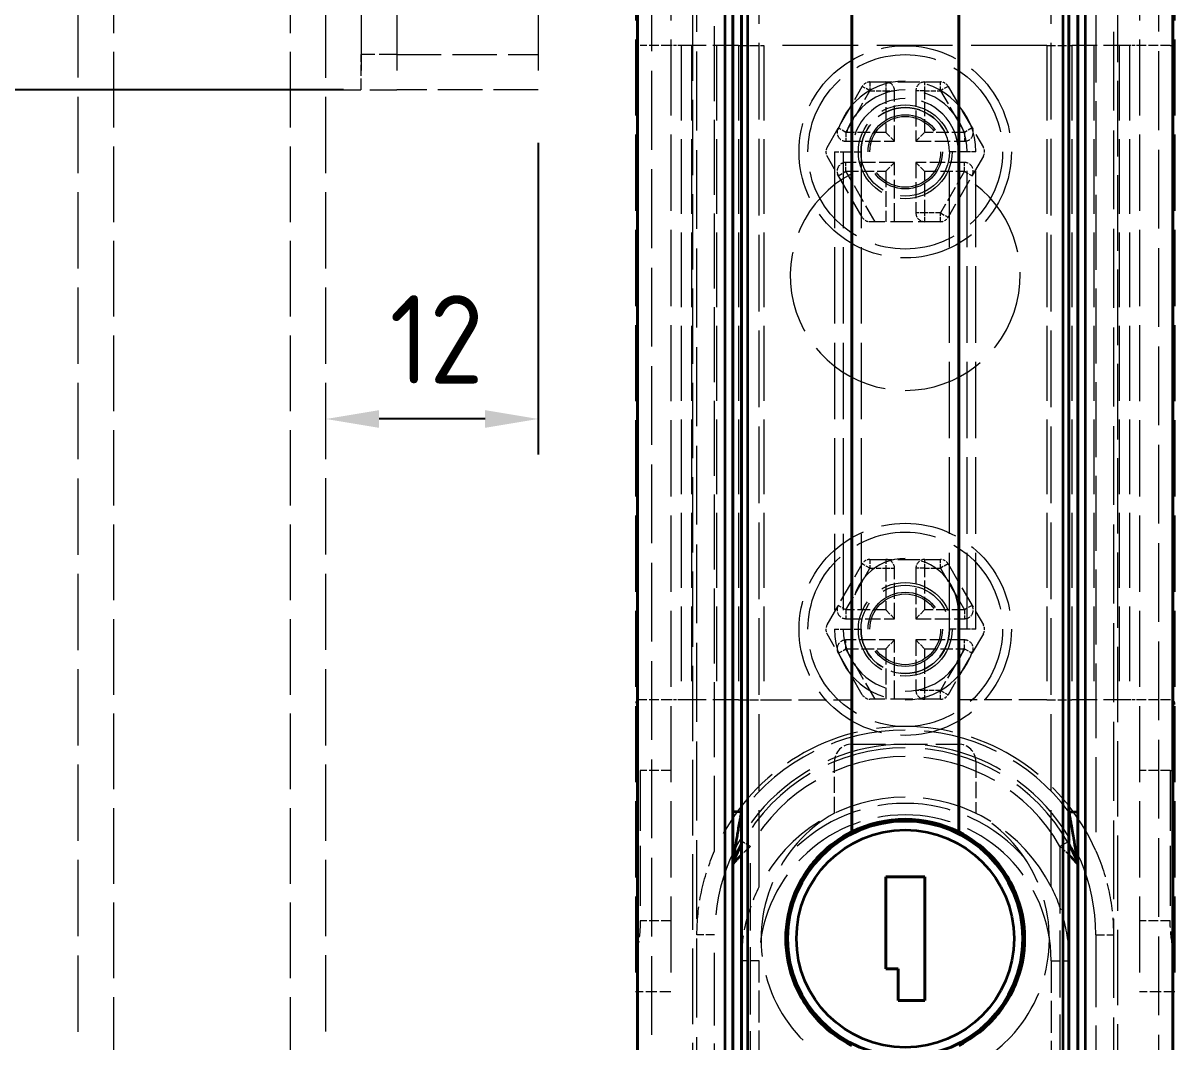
# Model space of a CAD drawing. Header units: millimetres. Extents: x 0 to 2523, y 0 to 1782.
# Drawn here: x 161.7 to 259.4, y 1441.3 to 1527.8 of the extents above; entities that cross this region are included whole.
import ezdxf

# ---------------------------------------------------------------- set-up
doc = ezdxf.new("R2010")
doc.units = ezdxf.units.MM
doc.header["$LTSCALE"] = 3
doc.linetypes.add('DASHED', pattern=[0.2067, 0.1654, -0.0413])
for name, color, linetype, lineweight in [('가려진 것(ISO)', 2, 'DASHED', 18), ('가려진 좁은 것(ISO)', 2, 'DASHED', 18), ('가시적인 것(ISO)', 3, 'Continuous', 40), ('가시적인 좁은 것(ISO)', 3, 'Continuous', 35), ('치수(ISO)', 2, 'Continuous', 25)]:
    doc.layers.add(name, color=color, linetype=linetype, lineweight=lineweight)
doc.styles.add('치수 텍스트_PSTEK_POSCO', font='isocp.shx')
doc.dimstyles.new('치수_PSTEK_POSCO', dxfattribs={"dimscale": 3, "dimtxt": 2.5, "dimasz": 1.5, "dimexe": 1, "dimexo": 1.5, "dimgap": 1, "dimtad": 1, "dimrnd": 1e-08, "dimdsep": 46, "dimtxsty": '치수 텍스트_PSTEK_POSCO', "dimcen": 0.09, "dimdle": 10, "dimclrd": 7, "dimclre": 7, "dimclrt": 2, "dimadec": 1, "dimazin": 2, "dimtfac": 1, "dimtmove": 0, "dimatfit": 3, "dimfxl": 0, "dimtolj": 1, "dimlwd": -1, "dimlwe": -1, "dimarcsym": 0})

# ---------------------------------------------------------------- blocks, each defined once
blk = doc.blocks.new('*D86')
at = {"layer": 'Defpoints', "color": 0, "transparency": 16777216}
for p in [(112.071, 1612.105), (190.386, 1612.105), (193.386, 1522.105)]:
    blk.add_point(p, dxfattribs=at)
at = {"layer": '치수(ISO)', "color": 7, "transparency": 16777216}
for p, q in [((185.886, 1612.105), (109.071, 1612.105)), ((112.071, 1526.605), (112.071, 1607.605)), ((188.886, 1522.105), (109.071, 1522.105))]:
    blk.add_line(p, q, dxfattribs=at)
for points in [[(111.321, 1607.605), (112.821, 1607.605), (112.071, 1612.105)], [(111.321, 1526.605), (112.821, 1526.605), (112.071, 1522.105)]]:
    blk.add_solid(points, dxfattribs=at)
at = {"layer": '치수(ISO)', "color": 2, "transparency": 16777216, "insert": (105.321, 1562.753), "char_height": 7.5, "attachment_point": 4, "rotation": 90, "style": '치수 텍스트_PSTEK_POSCO'}
blk.add_mtext('\\A1;60', dxfattribs=at)
blk = doc.blocks.new('*D87')
at = {"layer": 'Defpoints', "color": 0, "transparency": 16777216}
for p in [(205.386, 1522.105), (187.386, 1494.18), (187.386, 1494.18)]:
    blk.add_point(p, dxfattribs=at)
at = {"layer": '치수(ISO)', "color": 7, "transparency": 16777216}
for p, q in [((205.386, 1517.605), (205.386, 1491.18)), ((200.886, 1494.18), (191.886, 1494.18))]:
    blk.add_line(p, q, dxfattribs=at)
for points in [[(191.886, 1494.93), (191.886, 1493.43), (187.386, 1494.18)], [(200.886, 1494.93), (200.886, 1493.43), (205.386, 1494.18)]]:
    blk.add_solid(points, dxfattribs=at)
at = {"layer": '치수(ISO)', "color": 2, "transparency": 16777216, "insert": (192.785, 1500.931), "char_height": 7.5, "attachment_point": 4, "style": '치수 텍스트_PSTEK_POSCO'}
blk.add_mtext('\\A1;12', dxfattribs=at)
blk = doc.blocks.new('*D88')
at = {"layer": 'Defpoints', "color": 0, "transparency": 16777216}
for p in [(84.273, 1612.105), (187.386, 1612.105), (187.386, 1385.605)]:
    blk.add_point(p, dxfattribs=at)
at = {"layer": '치수(ISO)', "color": 7, "transparency": 16777216}
for p, q in [((182.886, 1612.105), (81.273, 1612.105)), ((84.273, 1390.105), (84.273, 1607.605)), ((182.886, 1385.605), (81.273, 1385.605))]:
    blk.add_line(p, q, dxfattribs=at)
for points in [[(83.523, 1607.605), (85.023, 1607.605), (84.273, 1612.105)], [(83.523, 1390.105), (85.023, 1390.105), (84.273, 1385.605)]]:
    blk.add_solid(points, dxfattribs=at)
at = {"layer": '치수(ISO)', "color": 2, "transparency": 16777216, "insert": (77.523, 1493.605), "char_height": 7.5, "attachment_point": 4, "rotation": 90, "style": '치수 텍스트_PSTEK_POSCO'}
blk.add_mtext('\\A1;151', dxfattribs=at)

msp = doc.modelspace()

# ---------------------------------------------------------------- linework, layer by layer
at = {"layer": '가려진 것(ISO)', "ltscale": 13.049678}
msp.add_line((166.3855, 1345.1052), (166.3855, 1652.6052), dxfattribs=at)
at = {"layer": '가려진 것(ISO)', "ltscale": 12.928949}
for p, q in [((169.3855, 1382.6052), (169.3855, 1615.1052)), ((184.3855, 1382.6052), (184.3855, 1615.1052))]:
    msp.add_line(p, q, dxfattribs=at)
at = {"layer": '가려진 것(ISO)', "ltscale": 13.045131}
msp.add_line((187.3855, 1385.6052), (187.3855, 1612.1052), dxfattribs=at)
at = {"layer": '가려진 것(ISO)', "ltscale": 13.194353}
for p, q in [((190.3855, 1612.1052), (190.3855, 1522.1052)), ((205.3855, 1612.1052), (205.3855, 1522.1052))]:
    msp.add_line(p, q, dxfattribs=at)
at = {"layer": '가려진 것(ISO)', "ltscale": 12.901145}
for p, q in [((218.5105, 1426.8552), (218.5105, 1570.8552)), ((254.5105, 1570.8552), (254.5105, 1426.8552)), ((248.5105, 1525.8552), (224.5105, 1525.8552))]:
    msp.add_line(p, q, dxfattribs=at)
at = {"layer": '가려진 것(ISO)', "ltscale": 13.453591}
for p, q in [((215.0305, 1433.5972), (215.0305, 1567.0783)), ((257.9905, 1567.0783), (257.9905, 1433.5972))]:
    msp.add_line(p, q, dxfattribs=at)
at = {"layer": '가려진 것(ISO)', "ltscale": 13.48312}
for p, q in [((218.8506, 1435.0528), (218.8506, 1552.1052)), ((254.1705, 1552.1052), (254.1705, 1435.0528))]:
    msp.add_line(p, q, dxfattribs=at)
at = {"layer": '가려진 것(ISO)', "ltscale": 13.025194}
for p, q in [((213.6355, 1550.6052), (213.6355, 1445.6052)), ((216.6355, 1550.6052), (216.6355, 1445.6052)), ((256.3855, 1550.6052), (256.3855, 1445.6052)), ((259.3855, 1550.6052), (259.3855, 1445.6052))]:
    msp.add_line(p, q, dxfattribs=at)
at = {"layer": '가려진 것(ISO)', "ltscale": 2.991791}
msp.add_line((193.3855, 1525.1052), (190.3855, 1525.1052), dxfattribs=at)
at = {"layer": '가려진 것(ISO)', "ltscale": 1.904597}
for p, q in [((190.3855, 1522.1052), (190.3855, 1525.1052)), ((216.6355, 1445.6052), (213.6355, 1445.6052)), ((259.3855, 1445.6052), (256.3855, 1445.6052))]:
    msp.add_line(p, q, dxfattribs=at)
at = {"layer": '가려진 것(ISO)', "ltscale": 7.618686}
for p, q in [((193.3855, 1525.1052), (205.3855, 1525.1052)), ((205.3855, 1522.1052), (193.3855, 1522.1052))]:
    msp.add_line(p, q, dxfattribs=at)
at = {"layer": '가려진 것(ISO)', "ltscale": 1.649416}
for p, q in [((216.6355, 1525.8552), (214.0374, 1525.8552)), ((258.9836, 1525.8552), (256.3855, 1525.8552)), ((216.6355, 1470.3552), (214.0374, 1470.3552)), ((258.9836, 1470.3552), (256.3855, 1470.3552)), ((216.6355, 1464.3552), (214.0374, 1464.3552)), ((258.9836, 1464.3552), (256.3855, 1464.3552))]:
    msp.add_line(p, q, dxfattribs=at)
at = {"layer": '가려진 것(ISO)', "ltscale": 0.547531}
for p, q in [((217.4981, 1525.8552), (216.6355, 1525.8552)), ((256.3855, 1525.8552), (255.523, 1525.8552)), ((217.4981, 1470.3552), (216.6355, 1470.3552)), ((256.3855, 1470.3552), (255.523, 1470.3552))]:
    msp.add_line(p, q, dxfattribs=at)
at = {"layer": '가려진 것(ISO)', "ltscale": 12.785956}
for p, q in [((217.4981, 1525.8552), (217.4981, 1470.3552)), ((255.523, 1525.8552), (255.523, 1470.3552))]:
    msp.add_line(p, q, dxfattribs=at)
at = {"layer": '가려진 것(ISO)', "ltscale": 4.410877}
for p, q in [((222.3731, 1525.8552), (217.4981, 1525.8552)), ((255.523, 1525.8552), (250.648, 1525.8552)), ((222.3731, 1470.3552), (217.4981, 1470.3552)), ((255.523, 1470.3552), (250.648, 1470.3552))]:
    msp.add_line(p, q, dxfattribs=at)
at = {"layer": '가려진 것(ISO)', "ltscale": 1.510385}
for p, q in [((222.3731, 1525.8552), (224.5105, 1525.8552)), ((248.5105, 1525.8552), (250.648, 1525.8552)), ((222.3731, 1470.3552), (224.5105, 1470.3552)), ((248.5105, 1470.3552), (250.648, 1470.3552))]:
    msp.add_line(p, q, dxfattribs=at)
at = {"layer": '가려진 것(ISO)', "ltscale": 5.983681}
msp.add_line((187.3855, 1522.1052), (193.3855, 1522.1052), dxfattribs=at)
at = {"layer": '가려진 것(ISO)', "ltscale": 3.793786}
for p, q in [((229.8854, 1517.2152), (232.8732, 1522.3902)), ((233.5227, 1522.7652), (239.4983, 1522.7652)), ((240.1478, 1522.3902), (243.1356, 1517.2152)), ((232.8732, 1511.2902), (229.8854, 1516.4652)), ((243.1356, 1516.4652), (240.1478, 1511.2902)), ((239.4983, 1510.9152), (233.5227, 1510.9152)), ((233.5227, 1482.2652), (239.4983, 1482.2652)), ((229.8854, 1476.7152), (232.8732, 1481.8902)), ((240.1478, 1481.8902), (243.1356, 1476.7152)), ((232.8732, 1470.7902), (229.8854, 1475.9652)), ((243.1356, 1475.9652), (240.1478, 1470.7902)), ((239.4983, 1470.4152), (233.5227, 1470.4152))]:
    msp.add_line(p, q, dxfattribs=at)
at = {"layer": '가려진 것(ISO)', "ltscale": 2.714093}
for p, q in [((235.6105, 1517.7402), (235.6105, 1522.0152)), ((237.4105, 1522.0152), (237.4105, 1517.7402)), ((237.4105, 1515.9402), (237.4105, 1511.6652)), ((235.6105, 1477.2402), (235.6105, 1481.5152)), ((237.4105, 1481.5152), (237.4105, 1477.2402)), ((237.4105, 1475.4402), (237.4105, 1471.1652))]:
    msp.add_line(p, q, dxfattribs=at)
at = {"layer": '가려진 것(ISO)', "ltscale": 0.90944}
for p, q in [((235.6105, 1517.7402), (234.8605, 1518.4902)), ((237.4105, 1517.7402), (238.1605, 1518.4902)), ((235.6105, 1515.9402), (234.8605, 1515.1902)), ((237.4105, 1515.9402), (238.1605, 1515.1902)), ((235.6105, 1477.2402), (234.8605, 1477.9902)), ((237.4105, 1477.2402), (238.1605, 1477.9902)), ((235.6105, 1475.4402), (234.8605, 1474.6902)), ((237.4105, 1475.4402), (238.1605, 1474.6902))]:
    msp.add_line(p, q, dxfattribs=at)
at = {"layer": '가려진 것(ISO)', "ltscale": 2.617555}
for p, q in [((231.4876, 1517.7402), (235.6105, 1517.7402)), ((237.4105, 1517.7402), (241.5335, 1517.7402)), ((235.6105, 1515.9402), (231.4876, 1515.9402)), ((241.5335, 1515.9402), (237.4105, 1515.9402)), ((231.4876, 1477.2402), (235.6105, 1477.2402)), ((237.4105, 1477.2402), (241.5335, 1477.2402)), ((235.6105, 1475.4402), (231.4876, 1475.4402)), ((241.5335, 1475.4402), (237.4105, 1475.4402))]:
    msp.add_line(p, q, dxfattribs=at)
at = {"layer": '가려진 것(ISO)', "ltscale": 13.062409}
for p, q in [((231.2605, 1516.8473), (231.2605, 1476.3473)), ((241.7605, 1476.3473), (241.7605, 1516.8473))]:
    msp.add_line(p, q, dxfattribs=at)
at = {"layer": '가려진 것(ISO)', "ltscale": 1.17483}
for p, q in [((232.0105, 1515.0046), (232.0105, 1516.8552)), ((241.0105, 1516.8552), (241.0105, 1515.0046))]:
    msp.add_line(p, q, dxfattribs=at)
at = {"layer": '가려진 것(ISO)', "ltscale": 3.190267}
for p, q in [((235.6105, 1510.9152), (235.6105, 1515.9402)), ((235.6105, 1470.4152), (235.6105, 1475.4402))]:
    msp.add_line(p, q, dxfattribs=at)
at = {"layer": '가려진 것(ISO)', "ltscale": 4.761642}
for p, q in [((232.0105, 1470.3552), (232.0105, 1477.8552)), ((241.0105, 1477.8552), (241.0105, 1470.3552)), ((224.5105, 1470.3552), (232.0105, 1470.3552)), ((248.5105, 1470.3552), (241.0105, 1470.3552))]:
    msp.add_line(p, q, dxfattribs=at)
at = {"layer": '가려진 것(ISO)', "ltscale": 5.71399}
msp.add_line((232.0105, 1466.6052), (241.0105, 1466.6052), dxfattribs=at)
at = {"layer": '가려진 것(ISO)', "ltscale": 10.2806}
for p, q in [((214.0374, 1464.3552), (214.0374, 1451.6052)), ((258.9836, 1464.3552), (258.9836, 1451.6052))]:
    msp.add_line(p, q, dxfattribs=at)
at = {"layer": '가려진 것(ISO)', "ltscale": 2.760872}
for p, q in [((230.5105, 1460.7565), (230.5105, 1465.1052)), ((242.5105, 1465.1052), (242.5105, 1460.7565))]:
    msp.add_line(p, q, dxfattribs=at)
at = {"layer": '가려진 것(ISO)', "ltscale": 13.027546}
for centre in [(236.5105, 1516.8402), (236.5105, 1476.3402)]:
    msp.add_circle(centre, 9, dxfattribs=at)
at = {"layer": '가려진 것(ISO)', "ltscale": 13.42561}
for centre in [(236.5105, 1516.8402), (236.5105, 1476.3402)]:
    msp.add_circle(centre, 3.975, dxfattribs=at)
at = {"layer": '가려진 것(ISO)', "ltscale": 12.665669}
for centre in [(236.5105, 1516.8402), (236.5105, 1476.3402)]:
    msp.add_circle(centre, 3.75, dxfattribs=at)
at = {"layer": '가려진 것(ISO)', "ltscale": 15.958743}
for centre in [(236.5105, 1516.8402), (236.5105, 1476.3402)]:
    msp.add_circle(centre, 3.15, dxfattribs=at)
at = {"layer": '가려진 것(ISO)', "ltscale": 13.298953}
for centre, start, end in [((236.5105, 1516.8473), 0, 180), ((236.5105, 1476.3473), 180, 0)]:
    msp.add_arc(centre, 5.25, start, end, dxfattribs=at)
at = {"layer": '가려진 것(ISO)', "ltscale": 0.498548}
for centre, start, end in [((233.5227, 1522.0152), 90, 150), ((239.4983, 1522.0152), 30, 90), ((230.5349, 1516.8402), 150, 210), ((242.4861, 1516.8402), 330, 30), ((233.5227, 1511.6652), 210, 270), ((239.4983, 1511.6652), 270, 330), ((233.5227, 1481.5152), 90, 150), ((239.4983, 1481.5152), 30, 90), ((230.5349, 1476.3402), 150, 210), ((242.4861, 1476.3402), 330, 30), ((233.5227, 1471.1652), 210, 270), ((239.4983, 1471.1652), 270, 330)]:
    msp.add_arc(centre, 0.75, start, end, dxfattribs=at)
at = {"layer": '가려진 것(ISO)', "ltscale": 0.747873}
for centre, start, end in [((234.8605, 1522.0152), 0, 90), ((238.1605, 1522.0152), 90, 180), ((238.1605, 1511.6652), 180, 270), ((234.8605, 1481.5152), 0, 90), ((238.1605, 1481.5152), 90, 180), ((238.1605, 1471.1652), 180, 270)]:
    msp.add_arc(centre, 0.75, start, end, dxfattribs=at)
at = {"layer": '가려진 것(ISO)', "ltscale": 11.399102}
for centre in [(236.5105, 1516.8552), (236.5105, 1477.8552)]:
    msp.add_arc(centre, 4.5, 0, 180, dxfattribs=at)
at = {"layer": '가려진 것(ISO)', "ltscale": 0.997197}
for centre, start, end in [((231.4876, 1518.4902), 150, 270), ((241.5335, 1518.4902), 270, 30), ((231.4876, 1515.1902), 90, 210), ((241.5335, 1515.1902), 330, 90), ((231.4876, 1477.9902), 150, 270), ((241.5335, 1477.9902), 270, 30), ((231.4876, 1474.6902), 90, 210), ((241.5335, 1474.6902), 330, 90)]:
    msp.add_arc(centre, 0.75, start, end, dxfattribs=at)
at = {"layer": '가려진 것(ISO)', "ltscale": 13.951069}
msp.add_arc((236.5105, 1506.3552), 9.75, 117.486426, 62.513574, dxfattribs=at)
at = {"layer": '가려진 것(ISO)', "ltscale": 13.164933}
msp.add_arc((236.5105, 1450.4374), 17.66, 23.785455, 156.214545, dxfattribs=at)
at = {"layer": '가려진 것(ISO)', "ltscale": 13.620934}
msp.add_arc((236.5105, 1450.4374), 15.86, 28.973392, 151.026608, dxfattribs=at)
at = {"layer": '가려진 것(ISO)', "ltscale": 1.495845}
for centre, start, end in [((232.0105, 1465.1052), 90, 180), ((241.0105, 1465.1052), 0, 90)]:
    msp.add_arc(centre, 1.5, start, end, dxfattribs=at)
at = {"layer": '가려진 것(ISO)', "ltscale": 12.323392}
msp.add_arc((236.5105, 1448.2302), 13.875, 26.888048, 153.111952, dxfattribs=at)
at = {"layer": '가려진 것(ISO)', "ltscale": 12.955364}
msp.add_arc((236.5105, 1450.1052), 12.225, 119.393015, 60.606985, dxfattribs=at)
at = {"layer": '가려진 것(ISO)', "ltscale": 1.041479}
for points, knots in [([(213.6355, 1526.2571), (213.6355, 1526.1314), (213.6611, 1526.0257), (213.7862, 1525.8901), (213.8865, 1525.8595), (214.0174, 1525.8554), (214.0273, 1525.8552), (214.0374, 1525.8552)], [-0.30606206, -0.30606206, -0.30606206, -0.30606206, -0.2557879, -0.2557879, -0.20551375, -0.20551375, -0.20152866, -0.20152866, -0.20152866, -0.20152866]), ([(258.9836, 1525.8552), (258.9937, 1525.8552), (259.0037, 1525.8554), (259.1345, 1525.8595), (259.2348, 1525.8901), (259.36, 1526.0257), (259.3855, 1526.1314), (259.3855, 1526.2571)], [0.20152866, 0.20152866, 0.20152866, 0.20152866, 0.20551375, 0.20551375, 0.2557879, 0.2557879, 0.30606206, 0.30606206, 0.30606206, 0.30606206]), ([(214.0374, 1470.3552), (213.9118, 1470.3552), (213.8061, 1470.3297), (213.6704, 1470.2045), (213.6398, 1470.1042), (213.6357, 1469.9733), (213.6356, 1469.9634), (213.6355, 1469.9533)], [-0.30606206, -0.30606206, -0.30606206, -0.30606206, -0.2557879, -0.2557879, -0.20551375, -0.20551375, -0.20152866, -0.20152866, -0.20152866, -0.20152866]), ([(259.3855, 1469.9533), (259.3855, 1470.079), (259.36, 1470.1847), (259.2348, 1470.3203), (259.1345, 1470.3509), (259.0037, 1470.355), (258.9937, 1470.3552), (258.9836, 1470.3552)], [0.71587341, 0.71587341, 0.71587341, 0.71587341, 0.76614757, 0.76614757, 0.81642172, 0.81642172, 0.82040681, 0.82040681, 0.82040681, 0.82040681]), ([(213.6355, 1464.7571), (213.6356, 1464.747), (213.6357, 1464.7371), (213.6398, 1464.6062), (213.6704, 1464.5059), (213.8061, 1464.3807), (213.9118, 1464.3552), (214.0374, 1464.3552)], [0.20152866, 0.20152866, 0.20152866, 0.20152866, 0.20551375, 0.20551375, 0.2557879, 0.2557879, 0.30606206, 0.30606206, 0.30606206, 0.30606206]), ([(258.9836, 1464.3552), (258.9937, 1464.3552), (259.0037, 1464.3554), (259.1345, 1464.3595), (259.2348, 1464.3901), (259.36, 1464.5257), (259.3855, 1464.6314), (259.3855, 1464.7571)], [0.20152866, 0.20152866, 0.20152866, 0.20152866, 0.20551375, 0.20551375, 0.2557879, 0.2557879, 0.30606206, 0.30606206, 0.30606206, 0.30606206])]:
    msp.add_open_spline(points, degree=3, knots=knots, dxfattribs=at)
at = {"layer": '가려진 것(ISO)', "ltscale": 4.766037}
for points, knots in [([(218.8506, 1450.4374), (218.8506, 1451.5773), (218.9675, 1452.8207), (219.4784, 1455.269), (219.8717, 1456.4734), (220.3506, 1457.5599)], [-1.43309057, -1.43309057, -1.43309057, -1.43309057, -1.19562768, -1.19562768, -0.95816479, -0.95816479, -0.95816479, -0.95816479]), ([(252.6705, 1457.5599), (253.1493, 1456.4734), (253.5426, 1455.269), (254.0536, 1452.8207), (254.1705, 1451.5773), (254.1705, 1450.4374)], [-0.47492577, -0.47492577, -0.47492577, -0.47492577, -0.23746289, -0.23746289, 0, 0, 0, 0])]:
    msp.add_open_spline(points, degree=3, knots=knots, dxfattribs=at)
at = {"layer": '가려진 것(ISO)', "ltscale": 0.175755}
msp.add_open_spline([(221.8855, 1456.4298), (221.8855, 1456.4459), (221.8855, 1456.4713), (221.8856, 1456.5081)], degree=3, dxfattribs=at)
at = {"layer": '가려진 것(ISO)', "ltscale": 4.259145}
for points, knots in [([(222.6355, 1448.2302), (222.6355, 1449.2414), (222.7525, 1450.3421), (223.2623, 1452.4997), (223.6541, 1453.5558), (224.1355, 1454.5051)], [0, 0, 0, 0, 0.21288965, 0.21288965, 0.42577929, 0.42577929, 0.42577929, 0.42577929]), ([(248.8855, 1454.5051), (249.3669, 1453.5558), (249.7588, 1452.4997), (250.2686, 1450.3421), (250.3855, 1449.2414), (250.3855, 1448.2302)], [0.87117261, 0.87117261, 0.87117261, 0.87117261, 1.08406226, 1.08406226, 1.2969519, 1.2969519, 1.2969519, 1.2969519])]:
    msp.add_open_spline(points, degree=3, knots=knots, dxfattribs=at)
at = {"layer": '가려진 것(ISO)', "ltscale": 2.766944}
msp.add_open_spline([(214.0374, 1451.6052), (214.0374, 1450.8783), (213.9454, 1450.1132), (213.7379, 1448.7516), (213.6359, 1448.145), (213.6355, 1447.6366)], degree=3, knots=[1.22288463, 1.22288463, 1.22288463, 1.22288463, 1.3682602, 1.3682602, 1.50283407, 1.50283407, 1.50283407, 1.50283407], dxfattribs=at)
at = {"layer": '가려진 것(ISO)', "ltscale": 2.766941}
msp.add_open_spline([(259.3855, 1447.6366), (259.3851, 1448.1423), (259.2844, 1448.7442), (259.0769, 1450.1042), (258.9836, 1450.8737), (258.9836, 1451.6052)], degree=3, knots=[-0.89271233, -0.89271233, -0.89271233, -0.89271233, -0.7589759, -0.7589759, -0.61266995, -0.61266995, -0.61266995, -0.61266995], dxfattribs=at)
at = {"layer": '가려진 좁은 것(ISO)', "ltscale": 13.194353}
msp.add_line((193.3855, 1612.1052), (193.3855, 1522.1052), dxfattribs=at)
at = {"layer": '가려진 좁은 것(ISO)', "ltscale": 13.116171}
for p, q in [((224.1355, 1454.5051), (224.1355, 1552.1052)), ((248.8855, 1454.5051), (248.8855, 1552.1052))]:
    msp.add_line(p, q, dxfattribs=at)
at = {"layer": '가려진 좁은 것(ISO)', "ltscale": 12.81653}
for p, q in [((220.3506, 1457.5599), (220.3506, 1544.9827)), ((252.6705, 1544.9827), (252.6705, 1457.5599))]:
    msp.add_line(p, q, dxfattribs=at)
at = {"layer": '가려진 좁은 것(ISO)', "ltscale": 12.785956}
for p, q in [((218.3794, 1525.8552), (218.3794, 1470.3552)), ((220.5169, 1525.8552), (220.5169, 1470.3552)), ((222.3731, 1525.8552), (222.3731, 1470.3552)), ((224.5105, 1525.8552), (224.5105, 1470.3552)), ((248.5105, 1525.8552), (248.5105, 1470.3552)), ((250.648, 1525.8552), (250.648, 1470.3552)), ((252.5042, 1525.8552), (252.5042, 1470.3552)), ((254.6416, 1525.8552), (254.6416, 1470.3552))]:
    msp.add_line(p, q, dxfattribs=at)
at = {"layer": '가려진 좁은 것(ISO)', "ltscale": 2.584141}
for p, q in [((231.4876, 1518.4902), (233.5227, 1522.0152)), ((239.4983, 1522.0152), (241.5335, 1518.4902)), ((241.5335, 1515.1902), (239.4983, 1511.6652)), ((231.4876, 1477.9902), (233.5227, 1481.5152)), ((239.4983, 1481.5152), (241.5335, 1477.9902)), ((241.5335, 1474.6902), (239.4983, 1471.1652))]:
    msp.add_line(p, q, dxfattribs=at)
at = {"layer": '가려진 좁은 것(ISO)', "ltscale": 0.747873}
for p, q in [((233.5227, 1522.0152), (232.8732, 1522.3902)), ((233.5227, 1522.7652), (233.5227, 1522.0152)), ((234.8605, 1522.7652), (234.8605, 1522.0152)), ((234.8605, 1522.0152), (235.6105, 1522.0152)), ((238.1605, 1522.0152), (237.4105, 1522.0152)), ((238.1605, 1522.0152), (238.1605, 1522.7652)), ((239.4983, 1522.0152), (239.4983, 1522.7652)), ((240.1478, 1522.3902), (239.4983, 1522.0152)), ((231.4876, 1518.4902), (230.8381, 1518.8652)), ((231.4876, 1518.4902), (231.4876, 1517.7402)), ((242.183, 1518.8652), (241.5335, 1518.4902)), ((241.5335, 1518.4902), (241.5335, 1517.7402)), ((230.5105, 1516.8473), (231.2605, 1516.8473)), ((242.5105, 1516.8473), (241.7605, 1516.8473)), ((230.8381, 1514.8152), (231.4876, 1515.1902)), ((231.4876, 1515.1902), (231.4876, 1515.9402)), ((241.5335, 1515.1902), (241.5335, 1515.9402)), ((241.5335, 1515.1902), (242.183, 1514.8152)), ((238.1605, 1511.6652), (237.4105, 1511.6652)), ((238.1605, 1510.9152), (238.1605, 1511.6652)), ((239.4983, 1511.6652), (240.1478, 1511.2902)), ((239.4983, 1510.9152), (239.4983, 1511.6652)), ((233.5227, 1482.2652), (233.5227, 1481.5152)), ((234.8605, 1482.2652), (234.8605, 1481.5152)), ((238.1605, 1481.5152), (238.1605, 1482.2652)), ((239.4983, 1481.5152), (239.4983, 1482.2652)), ((233.5227, 1481.5152), (232.8732, 1481.8902)), ((234.8605, 1481.5152), (235.6105, 1481.5152)), ((238.1605, 1481.5152), (237.4105, 1481.5152)), ((240.1478, 1481.8902), (239.4983, 1481.5152)), ((231.4876, 1477.9902), (230.8381, 1478.3652)), ((242.183, 1478.3652), (241.5335, 1477.9902)), ((231.4876, 1477.9902), (231.4876, 1477.2402)), ((241.5335, 1477.9902), (241.5335, 1477.2402)), ((230.5105, 1476.3473), (231.2605, 1476.3473)), ((242.5105, 1476.3473), (241.7605, 1476.3473)), ((231.4876, 1474.6902), (231.4876, 1475.4402)), ((241.5335, 1474.6902), (241.5335, 1475.4402)), ((230.8381, 1474.3152), (231.4876, 1474.6902)), ((241.5335, 1474.6902), (242.183, 1474.3152)), ((238.1605, 1471.1652), (237.4105, 1471.1652)), ((238.1605, 1470.4152), (238.1605, 1471.1652)), ((239.4983, 1471.1652), (240.1478, 1470.7902)), ((239.4983, 1470.4152), (239.4983, 1471.1652)), ((250.287, 1458.2953), (249.6355, 1457.9237))]:
    msp.add_line(p, q, dxfattribs=at)
at = {"layer": '가려진 좁은 것(ISO)', "ltscale": 0.84926}
for p, q in [((233.5227, 1522.0152), (234.8605, 1522.0152)), ((238.1605, 1522.0152), (239.4983, 1522.0152)), ((239.4983, 1511.6652), (238.1605, 1511.6652)), ((233.5227, 1481.5152), (234.8605, 1481.5152)), ((238.1605, 1481.5152), (239.4983, 1481.5152)), ((239.4983, 1471.1652), (238.1605, 1471.1652))]:
    msp.add_line(p, q, dxfattribs=at)
at = {"layer": '가려진 좁은 것(ISO)', "ltscale": 2.237919}
for p, q in [((234.8605, 1522.0152), (234.8605, 1518.4902)), ((238.1605, 1518.4902), (238.1605, 1522.0152)), ((238.1605, 1511.6652), (238.1605, 1515.1902)), ((234.8605, 1481.5152), (234.8605, 1477.9902)), ((238.1605, 1477.9902), (238.1605, 1481.5152)), ((238.1605, 1471.1652), (238.1605, 1474.6902))]:
    msp.add_line(p, q, dxfattribs=at)
at = {"layer": '가려진 좁은 것(ISO)', "ltscale": 2.141381}
for p, q in [((234.8605, 1518.4902), (231.4876, 1518.4902)), ((241.5335, 1518.4902), (238.1605, 1518.4902)), ((231.4876, 1515.1902), (234.8605, 1515.1902)), ((238.1605, 1515.1902), (241.5335, 1515.1902)), ((234.8605, 1477.9902), (231.4876, 1477.9902)), ((241.5335, 1477.9902), (238.1605, 1477.9902)), ((231.4876, 1474.6902), (234.8605, 1474.6902)), ((238.1605, 1474.6902), (241.5335, 1474.6902))]:
    msp.add_line(p, q, dxfattribs=at)
at = {"layer": '가려진 좁은 것(ISO)', "ltscale": 13.062409}
for p, q in [((230.5105, 1516.8473), (230.5105, 1476.3473)), ((232.7605, 1516.8473), (232.7605, 1476.3473)), ((240.2605, 1476.3473), (240.2605, 1516.8473)), ((242.5105, 1476.3473), (242.5105, 1516.8473))]:
    msp.add_line(p, q, dxfattribs=at)
at = {"layer": '가려진 좁은 것(ISO)', "ltscale": 1.495845}
for p, q in [((231.2605, 1516.8473), (232.7605, 1516.8473)), ((241.7605, 1516.8473), (240.2605, 1516.8473)), ((231.2605, 1476.3473), (232.7605, 1476.3473)), ((241.7605, 1476.3473), (240.2605, 1476.3473)), ((220.3506, 1450.4374), (218.8506, 1450.4374)), ((252.6705, 1450.4374), (254.1705, 1450.4374)), ((224.1355, 1448.2302), (222.6355, 1448.2302)), ((248.8855, 1448.2302), (250.3855, 1448.2302))]:
    msp.add_line(p, q, dxfattribs=at)
at = {"layer": '가려진 좁은 것(ISO)', "ltscale": 3.13398}
for p, q in [((233.9557, 1510.9152), (231.4876, 1515.1902)), ((233.9557, 1470.4152), (231.4876, 1474.6902))]:
    msp.add_line(p, q, dxfattribs=at)
at = {"layer": '가려진 좁은 것(ISO)', "ltscale": 2.714093}
for p, q in [((234.8605, 1515.1902), (234.8605, 1510.9152)), ((234.8605, 1474.6902), (234.8605, 1470.4152))]:
    msp.add_line(p, q, dxfattribs=at)
at = {"layer": '가려진 좁은 것(ISO)', "ltscale": 11.487453}
for p, q in [((223.3855, 1436.5536), (223.3855, 1457.9237)), ((249.6355, 1457.9237), (249.6355, 1436.5536))]:
    msp.add_line(p, q, dxfattribs=at)
at = {"layer": '가려진 좁은 것(ISO)', "ltscale": 1.649416}
for p, q in [((216.6355, 1451.6052), (214.0374, 1451.6052)), ((258.9836, 1451.6052), (256.3855, 1451.6052))]:
    msp.add_line(p, q, dxfattribs=at)
at = {"layer": '가려진 좁은 것(ISO)', "ltscale": 12.404889}
for p, q in [((220.3506, 1435.0528), (220.3506, 1450.4374)), ((252.6705, 1450.4374), (252.6705, 1435.0528))]:
    msp.add_line(p, q, dxfattribs=at)
at = {"layer": '가려진 좁은 것(ISO)', "ltscale": 5.475903}
for p, q in [((224.1355, 1439.6052), (224.1355, 1448.2302)), ((248.8855, 1448.2302), (248.8855, 1439.6052))]:
    msp.add_line(p, q, dxfattribs=at)
at = {"layer": '가려진 좁은 것(ISO)', "ltscale": 13.932237}
for centre in [(236.5105, 1516.8402), (236.5105, 1476.3402)]:
    msp.add_circle(centre, 8.25, dxfattribs=at)
at = {"layer": '가려진 좁은 것(ISO)', "ltscale": 15.198803}
for centre in [(236.5105, 1516.8402), (236.5105, 1476.3402)]:
    msp.add_circle(centre, 3, dxfattribs=at)
for centre, start, end in [((236.5105, 1516.8473), 0, 180), ((236.5105, 1476.3473), 180, 0)]:
    msp.add_arc(centre, 6, start, end, dxfattribs=at)
at = {"layer": '가려진 좁은 것(ISO)', "ltscale": 7.479626}
for centre, start, end in [((236.5105, 1516.8473), 0, 180), ((236.5105, 1476.3473), 180, 0)]:
    msp.add_arc(centre, 3.75, start, end, dxfattribs=at)
at = {"layer": '가려진 좁은 것(ISO)', "ltscale": 12.962598}
msp.add_arc((236.5105, 1450.4374), 17.36, 36.941158, 143.058842, dxfattribs=at)
at = {"layer": '가려진 좁은 것(ISO)', "ltscale": 13.645111}
msp.add_arc((236.5105, 1450.4374), 16.16, 0, 180, dxfattribs=at)
at = {"layer": '가려진 좁은 것(ISO)', "ltscale": 12.822332}
msp.add_arc((236.5105, 1450.4374), 15.11, 29.699882, 150.300118, dxfattribs=at)
at = {"layer": '가려진 좁은 것(ISO)', "ltscale": 12.506118}
msp.add_arc((236.5105, 1448.2302), 13.3474, 40.065232, 139.934768, dxfattribs=at)
at = {"layer": '가려진 좁은 것(ISO)', "ltscale": 12.539013}
msp.add_arc((236.5105, 1448.2302), 12.375, 0, 180, dxfattribs=at)
at = {"layer": '가려진 좁은 것(ISO)', "ltscale": 0.747873}
msp.add_ellipse((223.3855, 1457.9237), major_axis=(-0.6515, 0.3716), ratio=0.00001, start_param=4.7983825, end_param=6.4527165, dxfattribs=at)
at = {"layer": '가려진 좁은 것(ISO)', "ltscale": 0.667668}
for points, knots in [([(223.3855, 1457.9237), (223.3114, 1457.8587), (223.2408, 1457.7957), (223.1742, 1457.7354), (223.1077, 1457.6751), (223.0453, 1457.6176), (222.9862, 1457.5623), (222.9271, 1457.507), (222.8712, 1457.4539), (222.8184, 1457.4031), (222.7657, 1457.3523), (222.716, 1457.3038), (222.669, 1457.2574), (222.6577, 1457.2462), (222.6465, 1457.2351), (222.6355, 1457.2242)], [0, 0, 0, 0, 0.06666667, 0.06666667, 0.06666667, 0.13333333, 0.13333333, 0.13333333, 0.2, 0.2, 0.2, 0.26666667, 0.26666667, 0.26666667, 0.28273068, 0.28273068, 0.28273068, 0.28273068]), ([(250.3855, 1457.2242), (250.3483, 1457.2612), (250.3092, 1457.2997), (250.2681, 1457.3398), (250.2109, 1457.3954), (250.1498, 1457.4541), (250.0843, 1457.5158), (250.0189, 1457.5776), (249.9491, 1457.6424), (249.8743, 1457.7104), (249.7995, 1457.7785), (249.7197, 1457.8498), (249.6355, 1457.9237)], [0.75201209, 0.75201209, 0.75201209, 0.75201209, 0.8, 0.8, 0.8, 0.86666667, 0.86666667, 0.86666667, 0.93333333, 0.93333333, 0.93333333, 1, 1, 1, 1])]:
    msp.add_open_spline(points, degree=3, knots=knots, dxfattribs=at)
at = {"layer": '가시적인 것(ISO)'}
for p, q in [((231.976, 1564.4546), (231.976, 1459.158)), ((241.045, 1564.4544), (241.045, 1459.158)), ((213.8043, 1563.1523), (213.8043, 1432.1214)), ((259.2167, 1563.1523), (259.2167, 1432.1214)), ((221.8855, 1432.1098), (221.8855, 1552.1052)), ((222.6355, 1552.1052), (222.6355, 1419.5802)), ((250.3855, 1419.5798), (250.3855, 1552.1054)), ((251.1355, 1552.1052), (251.1355, 1432.1119)), ((234.8605, 1455.3552), (234.8605, 1447.5552)), ((238.1605, 1455.3552), (234.8605, 1455.3552)), ((238.1605, 1444.8552), (238.1605, 1455.3552)), ((234.8605, 1447.5552), (235.9105, 1447.5552)), ((235.9105, 1447.5552), (235.9105, 1444.8552)), ((235.9105, 1444.8552), (238.1605, 1444.8552))]:
    msp.add_line(p, q, dxfattribs=at)
msp.add_circle((236.5105, 1450.1052), 9.975, dxfattribs=at)
for centre, radius, start, end in [((236.5105, 1450.1052), 10.125, 63.394167, 116.605833), ((236.5105, 1450.4374), 15.86, 151.026608, 156.674273), ((236.5105, 1450.4374), 15.86, 23.325727, 28.973392), ((222.6355, 1456.4203), 0.75, 158.65078, 180), ((250.3855, 1456.4203), 0.75, 0, 23.325727)]:
    msp.add_arc(centre, radius, start, end, dxfattribs=at)
for points, knots in [([(231.976, 1441.0523), (230.9852, 1441.5486), (230.0879, 1442.2089), (228.4555, 1443.8413), (227.6773, 1444.9757), (226.6422, 1447.4684), (226.3855, 1448.8272), (226.3855, 1450.1052), (226.3855, 1451.3832), (226.6422, 1452.742), (227.6773, 1455.2347), (228.4555, 1456.3691), (230.0879, 1458.0015), (230.9852, 1458.6618), (231.976, 1459.158)], [-0.7215184, -0.7215184, -0.7215184, -0.7215184, -0.5112141, -0.5112141, -0.255607, -0.255607, 0, 0, 0, 0.255607, 0.255607, 0.5112141, 0.5112141, 0.7215184, 0.7215184, 0.7215184, 0.7215184]), ([(241.045, 1459.158), (242.0358, 1458.6618), (242.9331, 1458.0015), (244.5656, 1456.3691), (245.3437, 1455.2347), (246.3789, 1452.742), (246.6355, 1451.3832), (246.6355, 1448.8272), (246.3789, 1447.4684), (245.3437, 1444.9757), (244.5656, 1443.8413), (242.9331, 1442.2089), (242.0358, 1441.5486), (241.045, 1441.0523)], [1.3231563, 1.3231563, 1.3231563, 1.3231563, 1.5334605, 1.5334605, 1.7890676, 1.7890676, 2.0446746, 2.0446746, 2.3002817, 2.3002817, 2.5558887, 2.5558887, 2.766193, 2.766193, 2.766193, 2.766193])]:
    msp.add_open_spline(points, degree=3, knots=knots, dxfattribs=at)
for points in [[(221.9468, 1456.7173), (221.9434, 1456.7093), (221.9401, 1456.7014), (221.937, 1456.6933)], [(221.9468, 1456.7173), (221.9468, 1456.7173), (221.9468, 1456.7173), (221.9468, 1456.7173)]]:
    msp.add_open_spline(points, degree=3, dxfattribs=at)
at = {"layer": '가시적인 좁은 것(ISO)'}
for p, q in [((221.2531, 1432.1098), (221.2531, 1552.1052)), ((223.1228, 1552.1052), (223.1228, 1419.5802)), ((249.8984, 1419.5809), (249.9006, 1552.1049)), ((251.768, 1552.1052), (251.768, 1432.1098)), ((222.6355, 1460.8706), (221.8855, 1460.8706)), ((250.3855, 1460.8706), (251.1355, 1460.8706))]:
    msp.add_line(p, q, dxfattribs=at)
msp.add_circle((236.5105, 1450.1052), 9.225, dxfattribs=at)
for points, knots in [([(221.9468, 1456.7173), (221.9468, 1456.7173), (221.9489, 1456.7329), (221.9537, 1456.7658), (221.9585, 1456.7987), (221.9655, 1456.8489), (221.9746, 1456.9122), (221.9836, 1456.9755), (221.9947, 1457.0518), (222.0075, 1457.1382), (222.0202, 1457.2246), (222.0346, 1457.3211), (222.0504, 1457.4258), (222.0663, 1457.5304), (222.0836, 1457.6433), (222.1024, 1457.7637), (222.1212, 1457.8842), (222.1415, 1458.0123), (222.1635, 1458.1486), (222.1854, 1458.2849), (222.209, 1458.4295), (222.2344, 1458.5828), (222.2599, 1458.7361), (222.2871, 1458.8982), (222.3163, 1459.0693), (222.3455, 1459.2404), (222.3767, 1459.4206), (222.4099, 1459.6102), (222.4431, 1459.7999), (222.4784, 1459.9991), (222.516, 1460.209), (222.5536, 1460.4189), (222.5935, 1460.6396), (222.6355, 1460.8706)], [0.00005264, 0.00005264, 0.00005264, 0.00005264, 0.09090909, 0.09090909, 0.09090909, 0.18181818, 0.18181818, 0.18181818, 0.27272727, 0.27272727, 0.27272727, 0.36363636, 0.36363636, 0.36363636, 0.45454545, 0.45454545, 0.45454545, 0.54545455, 0.54545455, 0.54545455, 0.63636364, 0.63636364, 0.63636364, 0.72727273, 0.72727273, 0.72727273, 0.81818182, 0.81818182, 0.81818182, 0.90909091, 0.90909091, 0.90909091, 1, 1, 1, 1]), ([(250.3855, 1460.8706), (250.4146, 1460.7109), (250.4425, 1460.5571), (250.469, 1460.4097), (250.4955, 1460.2623), (250.5208, 1460.1213), (250.545, 1459.9851), (250.5692, 1459.8489), (250.5924, 1459.7175), (250.6145, 1459.5912), (250.6366, 1459.4649), (250.6576, 1459.3437), (250.6774, 1459.2286), (250.6972, 1459.1135), (250.7158, 1459.0044), (250.7333, 1458.9013), (250.7507, 1458.7981), (250.767, 1458.7009), (250.7823, 1458.6089), (250.7976, 1458.5169), (250.8119, 1458.4301), (250.8253, 1458.348), (250.8387, 1458.266), (250.8512, 1458.1885), (250.863, 1458.1153), (250.8747, 1458.0421), (250.8857, 1457.973), (250.896, 1457.9077), (250.9063, 1457.8424), (250.916, 1457.7808), (250.9251, 1457.7224), (250.9341, 1457.6641), (250.9426, 1457.609), (250.9506, 1457.557), (250.9586, 1457.5049), (250.9661, 1457.4558), (250.9731, 1457.4095), (250.9801, 1457.3632), (250.9866, 1457.3197), (250.9927, 1457.2789), (250.9988, 1457.2381), (251.0045, 1457.2001), (251.0097, 1457.1649), (251.0149, 1457.1296), (251.0196, 1457.0971), (251.0241, 1457.0668), (251.0285, 1457.0364), (251.0326, 1457.0083), (251.0365, 1456.9813), (251.0404, 1456.9543), (251.0441, 1456.9285), (251.0476, 1456.9042), (251.0511, 1456.8798), (251.0544, 1456.8569), (251.0574, 1456.8358), (251.0605, 1456.8146), (251.0632, 1456.7952), (251.0656, 1456.778), (251.0681, 1456.7609), (251.0702, 1456.7461), (251.0717, 1456.7352), (251.0732, 1456.7242), (251.0742, 1456.7173), (251.0742, 1456.7173)], [0, 0, 0, 0, 0.047619, 0.047619, 0.047619, 0.0952381, 0.0952381, 0.0952381, 0.1428571, 0.1428571, 0.1428571, 0.1904762, 0.1904762, 0.1904762, 0.2380952, 0.2380952, 0.2380952, 0.2857143, 0.2857143, 0.2857143, 0.3333333, 0.3333333, 0.3333333, 0.3809524, 0.3809524, 0.3809524, 0.4285714, 0.4285714, 0.4285714, 0.4761905, 0.4761905, 0.4761905, 0.5238095, 0.5238095, 0.5238095, 0.5714286, 0.5714286, 0.5714286, 0.6190476, 0.6190476, 0.6190476, 0.6666667, 0.6666667, 0.6666667, 0.7142857, 0.7142857, 0.7142857, 0.7619048, 0.7619048, 0.7619048, 0.8095238, 0.8095238, 0.8095238, 0.8571429, 0.8571429, 0.8571429, 0.9047619, 0.9047619, 0.9047619, 0.952381, 0.952381, 0.952381, 1, 1, 1, 1]), ([(222.6355, 1457.2242), (222.6009, 1457.1897), (222.5678, 1457.1565), (222.5362, 1457.1245), (222.4945, 1457.0823), (222.4554, 1457.0422), (222.4187, 1457.0041), (222.382, 1456.9661), (222.3476, 1456.9301), (222.3154, 1456.896), (222.2832, 1456.862), (222.2532, 1456.8298), (222.225, 1456.7994), (222.1967, 1456.7691), (222.1704, 1456.7404), (222.1456, 1456.7133), (222.1209, 1456.6862), (222.0977, 1456.6606), (222.0761, 1456.6366), (222.0545, 1456.6126), (222.0345, 1456.5901), (222.016, 1456.5694), (221.9975, 1456.5486), (221.9807, 1456.5295), (221.9656, 1456.5123), (221.9505, 1456.4951), (221.9372, 1456.4799), (221.9257, 1456.4667), (221.9142, 1456.4534), (221.9044, 1456.4422), (221.8972, 1456.4339), (221.89, 1456.4256), (221.8855, 1456.4203), (221.8855, 1456.4203)], [0.28273068, 0.28273068, 0.28273068, 0.28273068, 0.33333333, 0.33333333, 0.33333333, 0.4, 0.4, 0.4, 0.46666667, 0.46666667, 0.46666667, 0.53333333, 0.53333333, 0.53333333, 0.6, 0.6, 0.6, 0.66666667, 0.66666667, 0.66666667, 0.73333333, 0.73333333, 0.73333333, 0.8, 0.8, 0.8, 0.86666667, 0.86666667, 0.86666667, 0.93333333, 0.93333333, 0.93333333, 1, 1, 1, 1]), ([(251.1355, 1456.4203), (251.1355, 1456.4203), (251.1336, 1456.4225), (251.1301, 1456.4266), (251.1266, 1456.4306), (251.1215, 1456.4366), (251.1148, 1456.4443), (251.1081, 1456.452), (251.0999, 1456.4615), (251.0902, 1456.4726), (251.0805, 1456.4837), (251.0693, 1456.4965), (251.0563, 1456.5113), (251.0434, 1456.5261), (251.0285, 1456.5429), (251.0114, 1456.5622), (250.9943, 1456.5815), (250.9749, 1456.6033), (250.9529, 1456.6278), (250.9309, 1456.6523), (250.9063, 1456.6795), (250.8792, 1456.7091), (250.8521, 1456.7388), (250.8226, 1456.771), (250.7905, 1456.8054), (250.7585, 1456.8399), (250.7241, 1456.8766), (250.6869, 1456.9158), (250.6497, 1456.9549), (250.6099, 1456.9965), (250.5669, 1457.0407), (250.5239, 1457.085), (250.4778, 1457.1319), (250.4281, 1457.1817), (250.4142, 1457.1956), (250.4, 1457.2098), (250.3855, 1457.2242)], [0, 0, 0, 0, 0.06666667, 0.06666667, 0.06666667, 0.13333333, 0.13333333, 0.13333333, 0.2, 0.2, 0.2, 0.26666667, 0.26666667, 0.26666667, 0.33333333, 0.33333333, 0.33333333, 0.4, 0.4, 0.4, 0.46666667, 0.46666667, 0.46666667, 0.53333333, 0.53333333, 0.53333333, 0.6, 0.6, 0.6, 0.66666667, 0.66666667, 0.66666667, 0.73333333, 0.73333333, 0.73333333, 0.75201209, 0.75201209, 0.75201209, 0.75201209])]:
    msp.add_open_spline(points, degree=3, knots=knots, dxfattribs=at)

# ---------------------------------------------------------------- dimensions: what is measured, and where the dimension line sits
at = {"layer": '치수(ISO)', "color": 7}
for base, p1, p2, picture, middle in [((84.2734, 1612.1052), (187.3855, 1385.6052), (187.3855, 1612.1052), '*D88', (84.2734, 1498.8552)), ((112.0715, 1612.1052), (193.3855, 1522.1052), (190.3855, 1612.1052), '*D86', (112.0715, 1567.1052))]:
    dim = msp.add_linear_dim(base=base, p1=p1, p2=p2, angle=90, dimstyle='치수_PSTEK_POSCO', override={"dimdec": 2, "dimlfac": 0.666667, "dimtp": 0, "dimtm": 0, "dimtdec": 2, "dimtofl": 0, "dimatfit": 1}, dxfattribs=at)
    dim.commit()
    dim.dimension.update_dxf_attribs({"geometry": picture, "text_midpoint": middle, "dimtype": 160})
dim = msp.add_linear_dim(base=(187.3855, 1494.1798), p1=(205.3855, 1522.1052), p2=(187.3855, 1494.1798), dimstyle='치수_PSTEK_POSCO', override={"dimdec": 2, "dimlfac": 0.666667, "dimse2": 1, "dimtp": 0, "dimtm": 0, "dimtdec": 2, "dimtofl": 0, "dimatfit": 1}, dxfattribs=at)
dim.commit()
dim.dimension.update_dxf_attribs({"geometry": '*D87', "text_midpoint": (196.3855, 1494.1798), "dimtype": 160})

doc.saveas('drawing.dxf')
